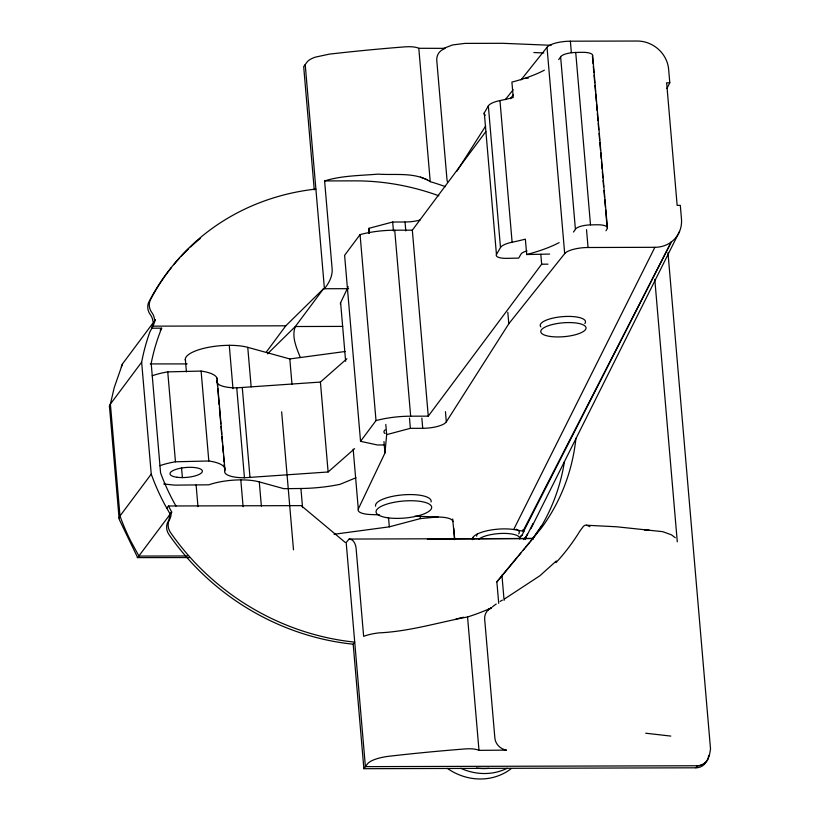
<?xml version="1.0" encoding="UTF-8"?>
<svg xmlns="http://www.w3.org/2000/svg" width="820" height="820" viewBox="0 0 820 820"><rect width="100%" height="100%" fill="white"/><g stroke="black" fill="none" stroke-linecap="round" stroke-linejoin="round"><path stroke-width="1.23" d="M368.529 233.208L368.979 228.308L392.667 222.025L405.039 221.994A19.475 5.955 -4.9 0 0 420.004 220.067M379.568 514.868L370.722 514.54A19.475 5.955 -4.9 0 1 358.299 509.005L384.959 452.999L386.671 434.62L385.8 424.432M708.654 755.999C708.07 761.595 702.75 765.859 697.226 765.757M187.513 555.95L138.949 556.083L130.411 540.421A227.212 208.772 36.7 0 1 119.986 516.005L110.392 404.086L114.205 387.675L122.467 363.936L155.267 319.984L154.437 319.277A12.987 11.931 36.7 0 0 151.874 312.615A12.987 11.931 36.7 0 1 150.521 299.659A240.198 220.703 36.7 0 1 315.895 189.071M709.3 755.896L710.53 749.019L667.982 252.744M705.702 762.631A12.987 11.931 36.7 0 1 695.903 767.807L363.875 768.699L353.194 644.192A240.198 220.703 36.7 0 1 168.951 534.527A12.987 11.931 36.7 0 1 168.079 521.571A12.987 11.931 36.7 0 0 169.504 514.909L170.201 514.191L164.789 504.587A227.212 208.772 36.7 0 1 151.249 474.114L141.645 362.194A227.212 208.772 36.7 0 1 149.968 331.669L153.063 326.155L155.267 319.984M121.298 366.95L122.467 363.936M523.488 539.519L527.28 534.855L533.102 523.396M340.536 304.322A19.475 5.955 -4.9 0 1 340.618 302.693L348.233 286.692M666.937 88.498L669.796 82.789L668.628 69.249A29.909 27.49 36.6 0 0 637.191 41.031L570.371 41.195A19.475 5.955 -4.9 0 0 547.012 47.304L521.028 79.909M472.422 539.693A25.963 7.933 -4.9 0 1 485.768 531.083A25.963 7.933 -4.9 0 1 513.699 529.505L654.872 247.312A30.022 27.593 36.6 0 0 671.283 241.992A29.838 27.419 36.6 0 0 681.471 218.899L680.303 205.348L677.146 205.359L666.639 82.799L669.796 82.789M519.921 537.326L522.422 534.732L523.662 531.298L513.699 529.505M530.889 528.726L679.554 231.404M523.662 531.298L671.283 241.982L523.15 530.889M527.045 250.94A12.525 3.833 -4.9 0 0 521.059 254.015L518.681 258.115L506.104 258.361A12.987 3.967 -4.9 0 1 496.448 254.507L484.302 112.863L488.341 105.903A19.475 5.955 -4.9 0 1 499.964 100.583A103.873 31.754 -4.9 0 0 513.228 97.498L511.905 82.102A103.873 31.754 -4.9 0 0 544.347 70.192M496.448 254.507L500.487 247.548L488.341 105.903M605.97 230.748L607.21 228.606A12.987 3.967 -4.9 0 0 597.554 224.762L590.502 224.895A12.987 3.967 -4.9 0 0 575.404 229.251A103.873 31.754 -4.9 0 1 573.436 232.039M456.781 171.359L485.624 126.075M386.671 434.62L410.359 428.337L422.72 428.306A19.475 5.955 -4.9 0 0 446.316 421.869L508.8 323.756L564.693 253.616A19.475 5.955 -4.9 0 1 588.063 247.507L654.872 247.312M564.416 461.752A212.288 195.047 36.7 0 1 541.651 525.804L531.022 540.964M532.785 538.945L541.651 525.804M532.836 539.14L533.287 538.473L349.115 539.058L346.183 542.471L365.402 766.639L697.441 765.757A12.987 11.931 36.7 0 0 708.982 755.189M266.438 351.913L285.79 325.806L323.531 288.742L348.613 288.681M160.156 330.224L161.673 328.184L151.526 328.205L153.729 322.045L152.909 321.327A12.987 11.931 36.7 0 0 150.337 314.675A12.987 11.931 36.7 0 1 148.994 301.719A240.198 220.703 36.7 0 1 171.38 267.556M110.392 404.086L141.645 362.194M119.986 516.005L151.249 474.114M485.87 131.589L412.327 230.164L394.717 230.205A45.438 13.889 -4.9 0 0 360.072 234.602L344.605 255.338L360.544 441.324L377.425 444.973L383.801 444.963M323.531 288.742L295.333 326.524L267.484 353.881M166.942 508.041L168.479 505.981L301.207 505.632L345.281 542.471M169.504 514.909L171.739 512.131L168.479 505.981M171.739 512.131L137.647 557.62L119.402 519.778A33.651 9.143 -12.9 0 1 120.068 515.995M510.388 98.738L513.453 94.628M360.544 441.324L376.011 420.598L360.072 234.602M376.011 420.598A45.438 13.889 -4.9 0 1 410.666 416.191L428.265 416.15L541.661 264.194L540.81 254.333M353.194 644.192L354.732 642.132A240.198 220.703 36.7 0 1 170.488 532.477A12.987 11.931 36.7 0 1 169.607 519.521A12.987 11.931 36.7 0 0 171.031 512.848M498.714 603.356L496.869 581.872L541.22 528.254A212.288 195.047 36.7 0 0 575.937 438.228M363.875 768.699L367.421 763.932A25.963 7.933 -4.9 0 1 389.51 756.194A649.184 198.45 -4.9 0 1 465.329 748.916L469.019 748.762A15.58 4.766 -4.9 0 1 478.993 750.351L506.514 750.126A12.987 11.931 36.7 0 1 494.86 737.99L484.681 619.264A12.987 11.931 36.7 0 1 490.401 608.389M695.903 767.817L697.441 765.757M505.284 99.661L513.156 89.78M496.869 581.872L516.836 557.918M518.424 556.001L520.823 553.131M523.221 550.251L524.81 548.334M525.61 547.381L529.843 542.348M532.703 539.047L533.287 538.473L427.394 539.15M556.319 560.952L539.96 575.712L504.638 598.877M152.182 375.785A38.95 11.91 -4.9 0 1 167.751 371.88L201.105 371.07A38.95 11.91 -4.9 0 1 217.085 380.798A25.963 7.933 -4.9 0 0 236.744 387.85L320.415 382.069L346.901 358.75M159.89 465.698A38.95 11.91 -4.9 0 1 175.459 461.793L208.813 460.983A38.95 11.91 -4.9 0 1 224.793 470.711A25.963 7.933 -4.9 0 0 244.452 477.763L328.123 471.982L354.609 448.663M491.129 607.722L488.289 609.772L491.6 607.528M500.138 601.419L502.404 600.107M443.989 48.277L452.445 44.967L464.94 43.398L502.404 43.296L551.183 45.295M355.982 477.752L340.054 484.312A64.924 19.844 -4.9 0 1 301.124 488.494L283.884 488.689L259.284 481.904A35.701 10.916 -4.9 0 0 208.823 484.815L174.506 485.132L166.224 484.241A38.95 11.91 -4.9 0 1 163.713 483.933M305.214 64.575L324.433 288.742C328.799 283.289 332.479 276.647 332.182 269.462L324.597 180.933C341.776 175.531 360.195 175.654 377.989 174.127C395.148 175.388 415.022 171.831 430.233 181.671A237 217.761 36.7 0 1 445.455 186.663M491.231 607.968A237 217.761 36.7 0 1 467.554 616.968C438.157 622.513 409.159 631.502 378.942 632.876A25.963 7.933 -4.9 0 0 363.639 636.351L356.054 547.832C355.654 544.152 353.44 538.955 349.115 539.058M334.058 534.271L389.326 526.84L420.363 518.599L438.106 516.887M456.063 618.946L463.669 617.234M185.566 360.646A35.701 10.916 -4.9 0 1 206.496 347.721A35.701 10.916 -4.9 0 1 247.753 347.342L289.808 358.945L345.077 351.513M441.129 539.15L455.141 538.443M558.645 59.593A103.873 31.754 -4.9 0 0 560.624 56.816A12.987 3.967 -4.9 0 1 575.722 52.459L582.774 52.316A12.987 3.967 -4.9 0 1 592.429 56.17L593.075 63.775M500.487 247.548A19.475 5.955 -4.9 0 1 512.111 242.228A103.873 31.754 -4.9 0 0 525.364 239.143L526.686 254.538L549.625 254.077M675.26 537.705L671.508 534.865L662.745 531.668L616.548 526.768L585.183 525.169L583.563 526.163L579.812 531.175A237 217.761 36.7 0 1 556.011 562.633M525.712 78.207L528.244 78.197M324.597 180.933L354.732 180.861A237 217.761 36.7 0 1 438.854 195.785M541.661 264.194L547.986 264.173M153.063 326.155L285.79 325.806M342.719 326.401L295.333 326.524C291.325 336.692 296.614 347.977 300.305 357.52M137.227 557.62L189.543 557.559M150.255 363.916L187.093 363.916M314.255 189.861L303.687 66.625L307.233 61.869A25.963 7.933 -4.9 0 1 315.218 57.174L329.322 54.13A649.184 198.45 -4.9 0 1 405.141 46.843L408.832 46.699A15.58 4.766 -4.9 0 1 418.805 48.288L445.096 48.359M644.51 529.997L649.071 530.14M414.992 516.169L440.289 517.102A19.475 5.955 -4.9 0 1 452.917 521.551L454.567 538.576M533.851 52.531L543.834 52.962M645.729 733.213L670.76 736.083M586.618 525.159L589.928 526.696M420.434 177.099L427.691 179.908M654.79 279.343L677.289 541.825M592.645 55.555L607.425 227.991M593.301 66.317L593.844 72.652M594.059 75.194L594.705 82.799M594.93 85.331L595.474 91.676M595.689 94.208L596.335 101.813M596.56 104.355L597.103 110.69M597.319 113.232L597.975 120.837M598.19 123.369L598.733 129.714M599.061 133.516L599.604 139.851M599.82 142.393L600.466 149.998M600.691 152.53L601.234 158.875M601.449 161.407L602.105 169.012M602.321 171.554L602.864 177.889M603.079 180.431L603.622 186.765M603.95 190.568L604.494 196.913M604.709 199.445L605.365 207.05M605.58 209.592L606.995 226.074M575.722 52.459L590.502 224.895M570.371 41.195L571.355 52.654M586.525 229.682L588.063 247.507M560.624 56.816L575.404 229.251M547.012 47.304L564.693 253.616M499.964 100.583L512.111 242.228M507.816 312.297L508.8 323.756M501.932 575.097L504.095 600.373M418.805 48.288L430.233 181.671M467.554 616.968L478.993 750.351M445.444 411.681L446.316 421.869M453.726 528.223L454.71 539.683M452.702 518.998L452.917 521.551M412.327 230.164L428.265 416.15M405.039 221.994L405.797 230.912M421.849 418.118L422.72 428.306M420.147 516.057L420.363 518.599M394.717 230.205L410.666 416.191M392.667 222.025L393.436 230.943M409.487 418.149L410.359 428.337M368.979 228.308L369.42 233.403M383.975 441.539L384.959 452.999M388.557 517.943L389.326 526.84M340.618 302.693L345.64 361.282M353.174 449.155L358.299 509.005M320.415 382.069L328.123 471.982M289.808 358.945L291.992 384.365M300.93 488.587L302.559 507.652M281.66 411.835L293.488 549.789M247.753 347.342L251.145 386.886M259.284 481.904L261.365 506.145M242.289 387.645L249.997 477.558M236.744 387.85L244.452 477.763M229.272 345.322L232.982 388.69M240.803 479.884L243.099 506.678M217.085 378.276L224.793 468.189M217.085 380.798L217.515 385.861M217.741 388.393L219.145 404.854M219.37 407.386L220.775 423.848M220.99 426.39L221.646 433.985M221.861 436.517L222.404 442.851M222.62 445.383L223.276 452.978M223.491 455.51L224.034 461.844M224.249 464.376L224.793 470.711M201.105 371.07L208.813 460.983M185.32 359.16L186.417 371.87M196.113 484.989L197.968 506.596M181.517 467.451L182.388 477.578M167.751 371.88L175.459 461.793M109.47 406.259L119.054 518.014M511.229 768.596A54.53 50.102 36.7 0 1 447.412 768.391M507.201 768.258A54.53 50.102 36.7 0 1 460.727 768.248M488.966 768.34A49.333 45.336 36.7 0 1 476.471 768.022M447.535 182.101A12.987 11.931 36.7 0 1 446.961 179.283L436.783 60.557A12.987 11.931 36.7 0 1 444.471 48.821M492.41 606.902A12.741 2.05 -29.3 0 1 496.254 604.012M516.221 529.187A21.422 6.55 -4.9 0 1 518.712 533.963M476.676 536.167A21.422 6.55 -4.9 0 1 477.23 534.076M522.422 534.732A25.963 7.933 -4.9 0 1 520.905 535.931M474.021 538.894A25.963 7.933 -4.9 0 1 472.781 537.807M522.842 529.884A25.963 7.933 -4.9 0 1 523.847 531.872M375.591 506.196A27.911 8.538 -4.9 0 1 403.43 494.829A27.911 8.538 -4.9 0 1 431.064 501.953M540.831 326.913A22.724 6.949 -4.9 0 1 562.951 316.622A22.724 6.949 -4.9 0 1 584.875 323.541M478.798 539.17A21.422 6.55 -4.9 0 1 503.552 533.4A21.422 6.55 -4.9 0 1 519.778 539.058M485.337 115.23A12.987 3.967 -4.9 0 1 484.302 112.863M385.123 433.595A16.072 4.91 -4.9 0 1 385.164 429.813M559.127 242.628A103.873 31.754 -4.9 0 1 526.686 254.538M109.931 408.514A33.651 11.234 3.3 0 1 110.321 404.086M175.982 506.073A217.474 199.824 36.7 0 1 160.566 472.853L151.188 363.404A217.474 199.824 36.7 0 1 161.673 328.184M527.383 533.902A212.288 195.047 36.7 0 1 525.2 539.601M173.809 264.614A240.198 220.703 36.7 0 1 179.724 257.9M181.466 256.024A240.198 220.703 36.7 0 1 188.692 248.737M190.558 246.974A240.198 220.703 36.7 0 1 200.183 238.538M550.507 336.487A22.724 6.949 -4.9 0 0 585.972 328.574A22.724 6.949 -4.9 0 0 553.726 324.207A22.724 6.949 -4.9 0 0 550.507 336.487M388.024 517.83A27.911 8.538 -4.9 0 0 431.586 508.103A27.911 8.538 -4.9 0 0 391.97 502.742A27.911 8.538 -4.9 0 0 388.024 517.83M177.007 477.26A16.226 4.961 -4.9 0 0 202.314 471.592A16.226 4.961 -4.9 0 0 179.252 468.486A16.226 4.961 -4.9 0 0 177.007 477.26"/></g></svg>
